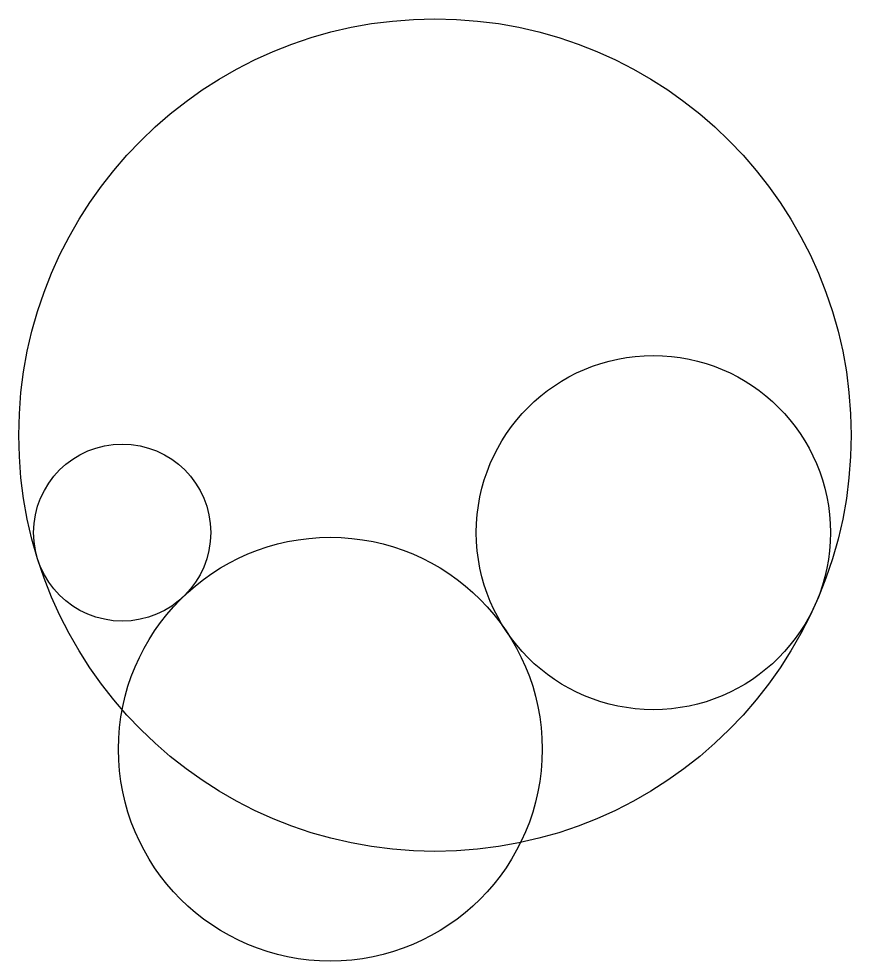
# Model space of a CAD drawing. Header units: millimetres. Extents: x 14.2 to 61.2, y 15.8 to 69.
import ezdxf

# ---------------------------------------------------------------- set-up
doc = ezdxf.new("R2010")
doc.units = ezdxf.units.MM
doc.layers.get('0').update_dxf_attribs({"lineweight": 25})

msp = doc.modelspace()

# ---------------------------------------------------------------- linework, layer by layer
for centre, radius in [((37.667, 45.502), 23.504), ((50, 40), 10), ((20, 40), 5), ((31.756, 27.767), 11.966)]:
    msp.add_circle(centre, radius)

doc.saveas('drawing.dxf')
